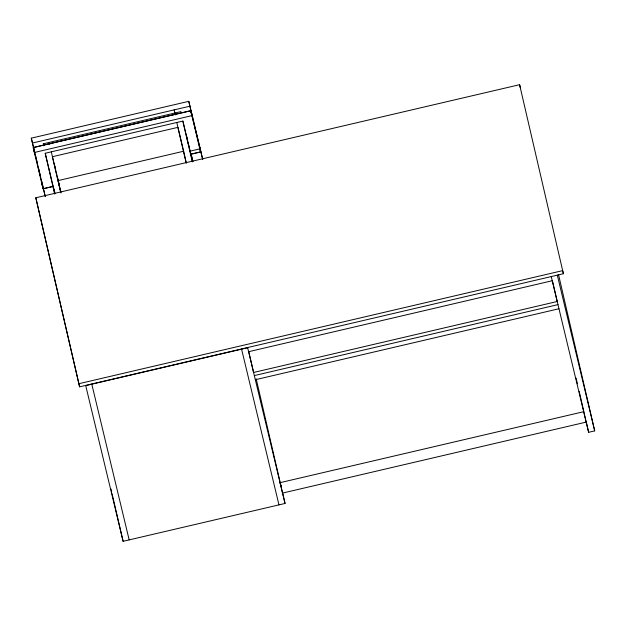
<?xml version="1.0" encoding="UTF-8"?>
<svg xmlns="http://www.w3.org/2000/svg" width="626" height="626" viewBox="0 0 626 626"><rect width="100%" height="100%" fill="white"/><g stroke="black" fill="none" stroke-linecap="round" stroke-linejoin="round"><path stroke-width="0.94" d="M45.268 196.517L31.3 138.158L188.778 101.326L202.746 159.52M32.427 143.025L189.905 106.193L202.652 159.27M43.742 145.694L43.304 143.8L180.945 111.608M190.695 110.802L191.822 115.661L34.344 152.494L33.217 147.626L190.695 110.802L200.547 151.993L191.063 154.215M54.658 194.021L45.221 153.268L182.862 121.076L190.093 151.187M183.621 151.234L58.124 180.585L60.996 192.964M189.584 151.273L199.804 148.878M53.734 186.212L43.296 188.645L42.357 184.592M190.343 154.262L200.782 151.821L199.655 146.953M33.217 147.626L43.069 188.825L53.507 186.384M519.596 84.69L563.392 273.742L79.604 386.829L35.815 197.777L519.596 84.69L520.347 87.804M78.853 383.715L562.641 270.628L563.392 273.742M247.661 347.751L85.723 385.608L123.103 541.31L285.041 503.46L282.616 492.998M248.608 351.71L552.242 280.738M254.336 375.577L557.977 304.612M255.338 379.732L558.971 308.751M280.135 482.654L583.768 411.681L586.179 422.104L282.545 493.077L280.135 482.654L281.043 486.425M558.588 274.877L594.7 430.876L588.628 432.292L586.202 421.83M557.32 275.166L594.7 430.876M551.248 276.582L588.675 432.488M247.614 347.563L285.041 503.46M241.589 349.175L278.969 504.877M191.141 154.074L192.957 161.625M174.122 109.886L175.03 113.682M183.786 151.813L177.917 127.352L52.42 156.703L59.415 185.867M43.304 143.8L43.757 145.686M45.221 153.268L52.224 182.432M91.795 384.184L129.175 539.894M31.3 138.158L34.68 152.235M35.134 154.113L36.034 157.869M36.48 159.747L37.161 162.564M38.288 167.252L40.314 175.703M41.441 180.39L42.795 186.024M43.241 187.902L45.268 196.345M35.815 197.777L79.604 386.829M576.077 378.073L577.399 383.777M579.16 391.391L583.784 411.368M552.617 281.59L557.226 301.497L253.593 372.47L248.765 351.616M256.198 378.847L281.074 486.339M188.778 101.326L189.905 106.193M192.057 115.489L190.93 110.622L33.452 147.454L34.579 152.314M199.42 147.133L200.547 151.993M190.985 153.847L192.738 161.43M186.384 135.122L187.706 140.803M188.144 142.705L189.021 146.492M189.459 148.385L192.526 161.657M182.862 121.076L192.299 161.837M174.873 113.032L175.311 114.926M183.841 152.181L186.274 162.658M176.79 122.5L186.227 163.253M49.368 142.368L49.814 144.277M54.814 165.89L55.691 169.677M57.451 177.26L59.454 185.992M59.861 187.69L60.738 191.478M51.293 151.836L60.73 192.605M53.992 188.88L54.877 192.675M52.451 183.371L54.861 193.802M41.942 183.958L43.069 188.825M110.99 489L111.655 491.848M112.093 493.75L123.103 541.31"/></g></svg>
